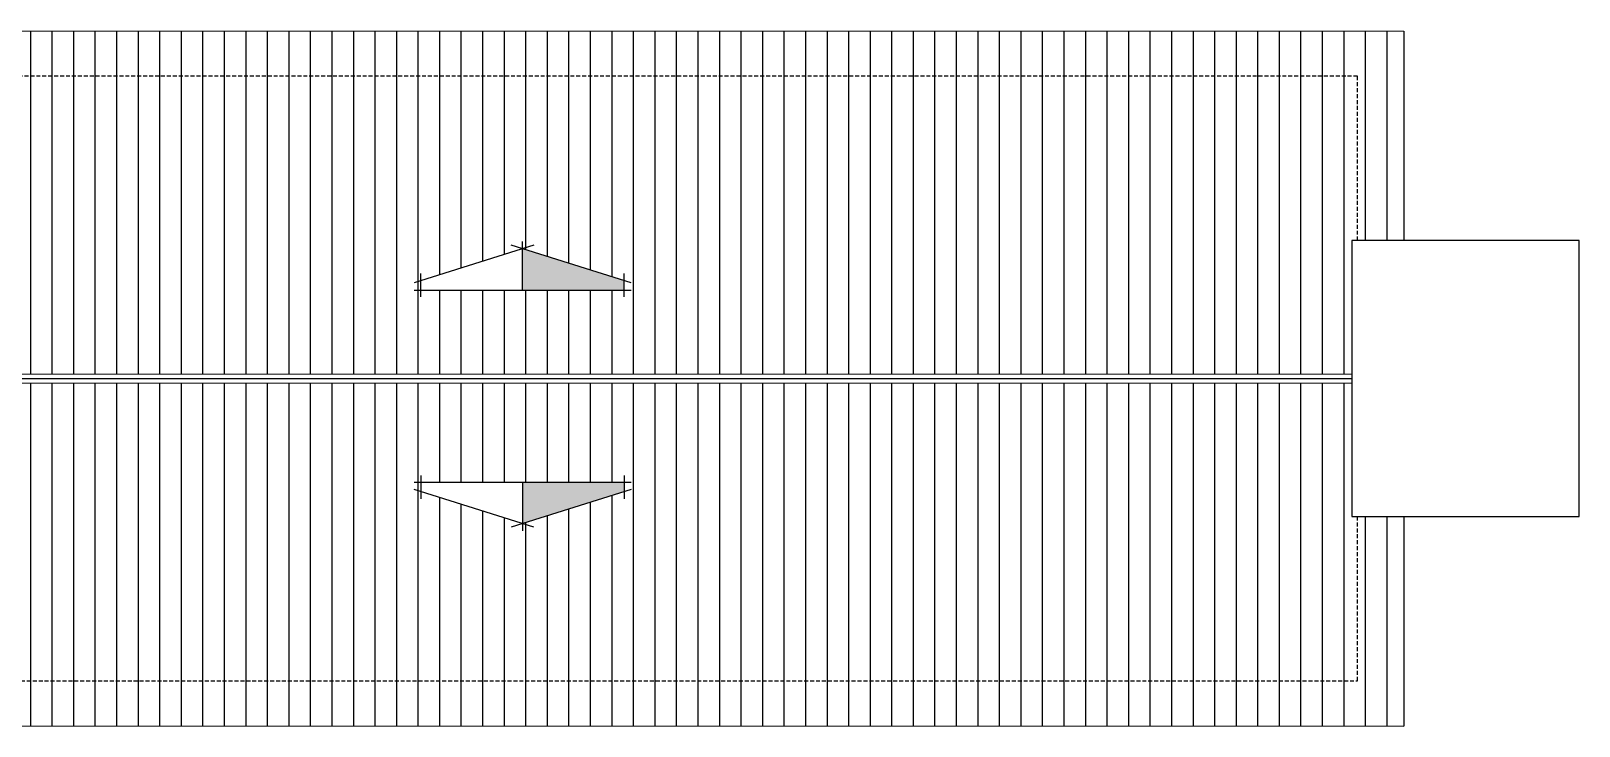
# Model space of a CAD drawing. Extents: x 5924 to 15219, y 2637 to 8140.
# Drawn here: x 8335 to 11759, y 2680 to 4217 of the extents above; entities that cross this region are included whole.
import ezdxf

# ---------------------------------------------------------------- set-up
doc = ezdxf.new("R2010")
doc.units = 0
doc.header["$LTSCALE"] = 35
doc.linetypes.add('HIDDEN', pattern=[0.375, 0.25, -0.125])
for name, color, linetype in [('ESPEC', 2, 'CONTINUOUS'), ('ESTRUT', 12, 'CONTINUOUS'), ('INDCORTE', 2, 'CONTINUOUS'), ('LINVISTA', 13, 'CONTINUOUS'), ('PAREDE', 6, 'CONTINUOUS'), ('PROJECAO', 13, 'HIDDEN')]:
    doc.layers.add(name, color=color, linetype=linetype)

# ---------------------------------------------------------------- blocks, each defined once
blk = doc.blocks.new('SET1A')
at = {"layer": 'ESPEC', "ltscale": 2}
for p, q in [((-66.7, 38.2), (-155, 10.4)), ((5, 10.4), (-83.3, 38.2)), ((-75, 5), (-75, 40.8)), ((-150, 0), (-150, 17.2)), ((0, 0), (0, 17.2)), ((-155, 5), (-75, 5)), ((-75, 5), (5, 5))]:
    blk.add_line(p, q, dxfattribs=at)
at = {"layer": 'ESTRUT', "ltscale": 2}
blk.add_solid([(-75, 5), (0, 5), (-75, 35.2), (0, 12)], dxfattribs=at)

msp = doc.modelspace()

# ---------------------------------------------------------------- hatches: boundary and pattern name
at = {"layer": 'LINVISTA'}
h = msp.add_hatch(dxfattribs=at)
h.set_pattern_fill('LINE', color=256, scale=15, angle=90, style=0)
h.paths.add_polyline_path([(7822.755, 4116.701), (7822.755, 3458.666), (11256.8, 3458.423), (11256.8, 3753.423), (11269.313, 3753.422), (11269.339, 4116.481)])
h.paths.add_polyline_path([(9647.276, 3665.015), (9647.276, 3644.015), (9422.276, 3644.015), (9197.276, 3644.015), (9197.276, 3665.015), (9422.276, 3735.678)], flags=16)
h.paths.add_polyline_path([(11269.244, 2780.365), (11269.27, 3143.422), (11256.8, 3143.423), (11256.8, 3438.423), (7822.755, 3438.666), (7822.755, 2780.122)])
h.paths.add_polyline_path([(9422.276, 3127.747), (9197.276, 3198.41), (9197.276, 3219.41), (9422.276, 3219.41), (9647.276, 3219.41), (9647.276, 3198.41)], flags=16)
h.paths.add_polyline_path([(7822.755, 4216.696), (7822.755, 4116.701), (11269.339, 4116.481), (11269.313, 3753.422), (11371.813, 3753.415), (11371.846, 4216.445)])
h.paths.add_polyline_path([(7822.755, 2780.122), (7822.755, 2680.663), (11371.737, 2680.412), (11371.77, 3143.415), (11269.27, 3143.422), (11269.244, 2780.365)])

# ---------------------------------------------------------------- linework, layer by layer
at = {"layer": 'INDCORTE'}
for p, q in [((7822.255, 4216.696), (11371.846, 4216.445)), ((11371.846, 4216.445), (11371.813, 3753.415)), ((7814.882, 3458.666), (11256.801, 3458.423)), ((7814.882, 3448.666), (11256.8, 3448.423)), ((7814.882, 3448.666), (11256.8, 3448.423)), ((7814.882, 3438.666), (11256.799, 3438.423)), ((11371.77, 3143.415), (11371.737, 2680.412)), ((7821.924, 2680.663), (11371.737, 2680.412))]:
    msp.add_line(p, q, dxfattribs=at)
at = {"layer": 'PAREDE'}
for p, q in [((11759.313, 3753.388), (11256.8, 3753.423)), ((11256.8, 3753.423), (11256.8, 3143.423)), ((11759.27, 3143.388), (11759.313, 3753.388)), ((11256.8, 3143.423), (11759.27, 3143.388))]:
    msp.add_line(p, q, dxfattribs=at)
at = {"layer": 'PROJECAO'}
for p, q in [((11269.339, 4116.481), (7092.192, 4116.747)), ((11269.313, 3753.422), (11269.339, 4116.481)), ((11269.244, 2780.365), (11269.27, 3143.422)), ((7092.098, 2780.071), (11269.244, 2780.365))]:
    msp.add_line(p, q, dxfattribs=at)

# ---------------------------------------------------------------- block references
at = {"layer": 'PAREDE', "xscale": 3, "yscale": 3, "zscale": 3}
msp.add_blockref('SET1A', (9647.276, 3629.015), dxfattribs=at)
at = {"layer": 'PAREDE', "xscale": -3, "yscale": 3, "zscale": 3, "rotation": 180}
msp.add_blockref('SET1A', (9647.276, 3234.41), dxfattribs=at)

doc.saveas('drawing.dxf')
